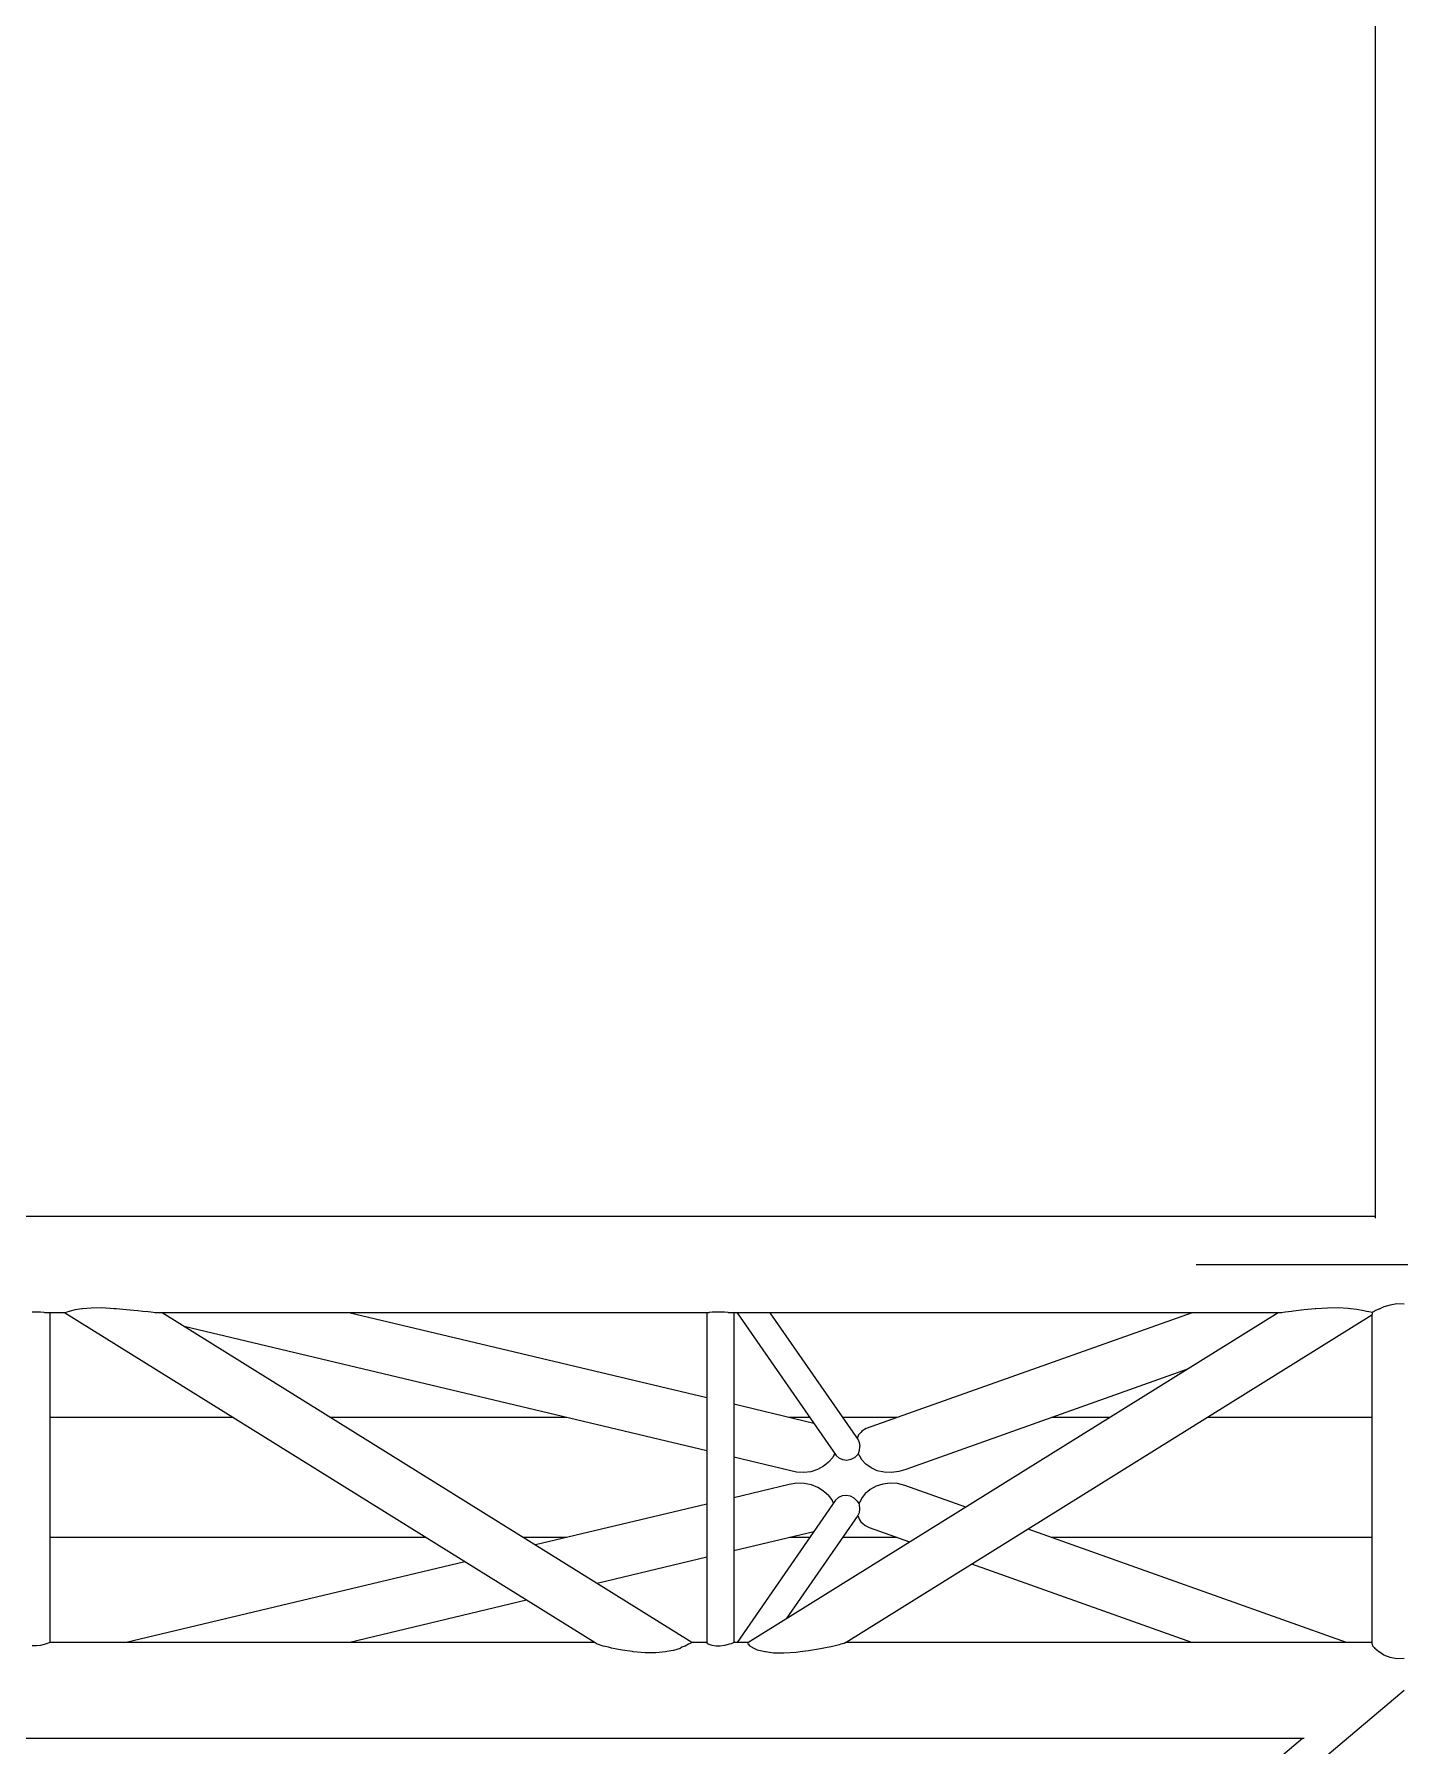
# Model space of a CAD drawing. Header units: millimetres. Extents: x 150209.93 to 150215.05, y 136675.65 to 136679.93.
# Drawn here: x 150210.8317 to 150210.9472, y 136676.7881 to 136676.9328 of the extents above; entities that cross this region are included whole.
import ezdxf

# ---------------------------------------------------------------- set-up
doc = ezdxf.new("R2010")
doc.units = ezdxf.units.MM
doc.header["$LTSCALE"] = 0.25
doc.linetypes.add('CENTER', pattern=[50.8, 31.75, -6.35, 6.35, -6.35])
doc.linetypes.add('XKITLINE00', pattern=[0])

# ---------------------------------------------------------------- blocks, each defined once
blk = doc.blocks.new('çatıı')
at = {"color": 8, "linetype": 'XKITLINE00'}
for p, q in [((10084.2, 7430.06), (10084.2, 6009.99)), ((10084.2, 6010.57), (9008.64, 6010.57)), ((9518.2, 5970.24), (9516.44, 5970.24)), ((9519.96, 5970.15), (9518.2, 5970.24)), ((9521.55, 5969.99), (9519.96, 5970.15)), ((9521.95, 5969.91), (9521.55, 5969.99)), ((9530.52, 5969.97), (9521.61, 5969.97)), ((9522.49, 5969.94), (9521.88, 5969.93)), ((9522.81, 5969.94), (9521.95, 5969.91)), ((9523.08, 5969.97), (9522.49, 5969.94)), ((9523.49, 5969.97), (9522.81, 5969.94)), ((9523.9, 5969.97), (9523.9, 5830.57)), ((9754.43, 5830.33), (9530.16, 5969.97)), ((9530.4, 5969.91), (9530.17, 5969.97)), ((9531.04, 5970.24), (9530.4, 5969.91)), ((9532.1, 5970.43), (9531.04, 5970.24)), ((9532.49, 5970.67), (9532.1, 5970.43)), ((9534.63, 5971.21), (9532.49, 5970.67)), ((9537.43, 5971.54), (9534.63, 5971.21)), ((9537.7, 5971.61), (9537.43, 5971.54)), ((9541.41, 5971.93), (9537.7, 5971.61)), ((9545.94, 5971.95), (9541.41, 5971.93)), ((9551.07, 5971.64), (9545.94, 5971.95)), ((9551.93, 5971.54), (9551.07, 5971.64)), ((9556.2, 5971.24), (9551.93, 5971.54)), ((9561.16, 5970.71), (9556.2, 5971.24)), ((9563.17, 5970.43), (9561.16, 5970.71)), ((9565.42, 5970.26), (9563.17, 5970.43)), ((9568.74, 5969.93), (9565.42, 5970.26)), ((9802.63, 5969.97), (9568.32, 5969.97)), ((9569.63, 5969.97), (9568.73, 5969.94)), ((9568.9, 5969.91), (9568.74, 5969.93)), ((9570.56, 5969.97), (9568.9, 5969.91)), ((9795.34, 5830.57), (9571.45, 5969.97)), ((9801.59, 5933.94), (9650.36, 5969.97)), ((9801.59, 5969.97), (9801.59, 5830.35)), ((9801.87, 5969.94), (9801.65, 5969.97)), ((9802.39, 5969.91), (9801.87, 5969.94)), ((9802.25, 5969.94), (9802.06, 5969.97)), ((9802.47, 5969.93), (9802.25, 5969.94)), ((9802.68, 5969.99), (9802.39, 5969.91)), ((9803.94, 5970.14), (9802.68, 5969.99)), ((9805.53, 5970.22), (9803.94, 5970.14)), ((9807.29, 5970.22), (9805.53, 5970.22)), ((9809.05, 5970.14), (9807.29, 5970.22)), ((9810.64, 5969.98), (9809.05, 5970.14)), ((9811.04, 5969.91), (9810.64, 5969.98)), ((10044.7, 5969.97), (9810.64, 5969.97)), ((9811.58, 5969.94), (9810.96, 5969.92)), ((9811.9, 5969.94), (9811.04, 5969.91)), ((9812.09, 5969.97), (9811.58, 5969.94)), ((9812.5, 5969.97), (9811.9, 5969.94)), ((9812.99, 5969.97), (9812.99, 5830.56)), ((9814.43, 5969.97), (9856.3, 5909.58)), ((10043.13, 5969.97), (9818.93, 5830.38)), ((9828.29, 5969.97), (9865.55, 5916.22)), ((10006.74, 5969.97), (9868.95, 5920.96)), ((10043.94, 5969.92), (10043.33, 5969.97)), ((10044.23, 5969.91), (10043.94, 5969.92)), ((10046.26, 5970.19), (10044.23, 5969.91)), ((10044.53, 5969.95), (10044.28, 5969.97)), ((10048.81, 5970.43), (10046.26, 5970.19)), ((10049.66, 5970.58), (10048.81, 5970.43)), ((10054.1, 5971.13), (10049.66, 5970.58)), ((10058.86, 5971.54), (10054.1, 5971.13)), ((10059.05, 5971.54), (10058.86, 5971.54)), ((10063.94, 5971.9), (10059.05, 5971.54)), ((10068.67, 5971.96), (10063.94, 5971.9)), ((10072.81, 5971.71), (10068.67, 5971.96)), ((10073.77, 5971.54), (10072.81, 5971.71)), ((10076.4, 5971.3), (10073.77, 5971.54)), ((10079.31, 5970.8), (10076.4, 5971.3)), ((10080.46, 5970.43), (10079.31, 5970.8)), ((10081.52, 5970.31), (10080.46, 5970.43)), ((10083, 5970.01), (10081.52, 5970.31)), ((10083.02, 5970.07), (10082.76, 5969.06)), ((10083.07, 5970.14), (10083.02, 5970.07)), ((10083.75, 5970.41), (10083.07, 5970.14)), ((10084.08, 5970.71), (10083.75, 5970.41)), ((10085.71, 5971.49), (10084.08, 5970.71)), ((10085.78, 5971.51), (10085.71, 5971.49)), ((10087.87, 5972.5), (10085.78, 5971.51)), ((10090.46, 5973.19), (10087.87, 5972.5)), ((10093.35, 5973.64), (10090.46, 5973.19)), ((10096.38, 5973.5), (10093.35, 5973.64)), ((9801.59, 5911.57), (9580.75, 5964.19)), ((10082.73, 5968.92), (9860.5, 5830.55)), ((10082.76, 5969.06), (10082.73, 5969.01)), ((10082.73, 5969.01), (10082.73, 5830.07)), ((10004.79, 5946.1), (9885.69, 5903.73)), ((9846.89, 5923.15), (9812.99, 5931.23)), ((9601.31, 5925.67), (9523.9, 5925.67)), ((9742.4, 5925.67), (9642.6, 5925.67)), ((9845.14, 5925.67), (9836.3, 5925.67)), ((9882.21, 5925.67), (9859, 5925.67)), ((9866.88, 5919.48), (9865.81, 5918.32)), ((9867.15, 5919.84), (9866.88, 5919.48)), ((9868.95, 5920.96), (9867.15, 5919.84)), ((9971.98, 5925.67), (9947.37, 5925.67)), ((10082.73, 5925.67), (10013.28, 5925.67)), ((9865.81, 5918.32), (9865.18, 5916.76)), ((9865.55, 5916.22), (9865.89, 5915.48)), ((9865.89, 5915.48), (9866.08, 5915.11)), ((9866.2, 5913.35), (9866.05, 5911.73)), ((9866.08, 5915.11), (9866.24, 5913.57)), ((9866.24, 5913.57), (9866.2, 5913.35)), ((9839.5, 5902.54), (9812.99, 5908.86)), ((9850.93, 5905.01), (9848.44, 5903.64)), ((9852.01, 5905.97), (9850.93, 5905.01)), ((9853.07, 5906.77), (9852.01, 5905.97)), ((9854.84, 5908.81), (9853.07, 5906.77)), ((9855.34, 5909.79), (9854.84, 5908.81)), ((9855.75, 5910.37), (9855.34, 5909.79)), ((9857.53, 5908.42), (9856.3, 5909.58)), ((9859.09, 5907.71), (9857.53, 5908.42)), ((9860.83, 5907.51), (9859.09, 5907.71)), ((9862.57, 5907.84), (9860.83, 5907.51)), ((9864.15, 5908.68), (9862.57, 5907.84)), ((9865.25, 5909.78), (9864.15, 5908.68)), ((9865.41, 5909.93), (9865.25, 5909.78)), ((9865.6, 5910.25), (9865.41, 5909.93)), ((9865.71, 5910.68), (9865.6, 5910.25)), ((9865.65, 5910.45), (9865.81, 5909.99)), ((9866.05, 5911.73), (9865.71, 5910.68)), ((9865.81, 5909.99), (9865.96, 5909.78)), ((9865.96, 5909.78), (9867.06, 5907.84)), ((9867.06, 5907.84), (9868.87, 5905.96)), ((9868.87, 5905.96), (9868.89, 5905.93)), ((9871.07, 5904.32), (9868.89, 5905.93)), ((9836.5, 5897.36), (9812.99, 5891.76)), ((9839.62, 5897.84), (9836.5, 5897.36)), ((9842.58, 5902.37), (9839.5, 5902.54)), ((9842.78, 5897.78), (9839.62, 5897.84)), ((9845.61, 5902.74), (9842.58, 5902.37)), ((9845.82, 5897.18), (9842.78, 5897.78)), ((9848.44, 5903.64), (9845.61, 5902.74)), ((9873.68, 5903.15), (9871.07, 5904.32)), ((9876.02, 5897.5), (9873.17, 5896.61)), ((9876.6, 5902.49), (9873.68, 5903.15)), ((9879.1, 5897.87), (9876.02, 5897.5)), ((9879.68, 5902.37), (9876.6, 5902.49)), ((9882.26, 5897.69), (9879.1, 5897.87)), ((9882.76, 5902.79), (9879.68, 5902.37)), ((9885.33, 5896.97), (9882.26, 5897.69)), ((9885.69, 5903.73), (9882.76, 5902.79)), ((9856.08, 5890.66), (9814.43, 5830.57)), ((9848.59, 5896.07), (9845.82, 5897.18)), ((9850.95, 5894.51), (9848.59, 5896.07)), ((9850.95, 5894.51), (9851.19, 5894.26)), ((9853.05, 5892.64), (9851.19, 5894.26)), ((9853.05, 5892.64), (9854.61, 5890.51)), ((9854.61, 5890.51), (9854.63, 5890.46)), ((9854.63, 5890.46), (9855.23, 5889.43)), ((9857.31, 5891.82), (9856.08, 5890.66)), ((9858.87, 5892.53), (9857.31, 5891.82)), ((9860.6, 5892.74), (9858.87, 5892.53)), ((9862.35, 5892.41), (9860.6, 5892.74)), ((9863.93, 5891.58), (9862.35, 5892.41)), ((9865.07, 5890.45), (9863.93, 5891.58)), ((9865.2, 5890.34), (9865.07, 5890.45)), ((9865.2, 5890.34), (9865.84, 5889.24)), ((9866.58, 5890.44), (9865.93, 5889.29)), ((9867.02, 5891.47), (9866.58, 5890.44)), ((9868.63, 5893.49), (9867.02, 5891.47)), ((9869.58, 5894.25), (9868.63, 5893.49)), ((9870.69, 5895.25), (9869.58, 5894.25)), ((9873.17, 5896.61), (9870.69, 5895.25)), ((9911.14, 5887.79), (9885.33, 5896.97)), ((9801.59, 5889.05), (9729.14, 5871.79)), ((9865.52, 5884.28), (9835.16, 5840.48)), ((9865.85, 5885.01), (9865.52, 5884.28)), ((9865.52, 5884.26), (9865.71, 5883.65)), ((9865.71, 5883.65), (9865.82, 5882.97)), ((9865.82, 5882.97), (9866.85, 5881.29)), ((9865.84, 5889.24), (9866, 5888.76)), ((9866.04, 5885.4), (9865.85, 5885.01)), ((9865.93, 5889.29), (9865.89, 5889.1)), ((9866, 5888.76), (9866.16, 5887.13)), ((9866.19, 5886.93), (9866.04, 5885.4)), ((9866.16, 5887.13), (9866.19, 5886.93)), ((9846.83, 5877.31), (9812.99, 5869.25)), ((9867.41, 5880.83), (9866.85, 5881.29)), ((9868.37, 5879.98), (9867.41, 5880.83)), ((9870.45, 5879.04), (9868.37, 5879.98)), ((9887.4, 5873.01), (9870.45, 5879.04)), ((10071.97, 5830.57), (9937.42, 5878.44)), ((9682.89, 5874.87), (9523.9, 5874.87)), ((9742.1, 5874.87), (9724.19, 5874.87)), ((9845.14, 5874.87), (9836.59, 5874.87)), ((9882.14, 5874.87), (9859, 5874.87)), ((10082.73, 5874.87), (9947.44, 5874.87)), ((9699.28, 5864.67), (9556.16, 5830.57)), ((9801.59, 5866.54), (9755.29, 5855.51)), ((10006.67, 5830.57), (9913.67, 5863.66)), ((9725.43, 5848.39), (9650.65, 5830.57)), ((9518.2, 5829.05), (9516.44, 5829.05)), ((9519.96, 5829.27), (9518.2, 5829.05)), ((9521.55, 5829.66), (9519.96, 5829.27)), ((9521.96, 5829.84), (9521.55, 5829.66)), ((9522.81, 5830.04), (9521.96, 5829.84)), ((9523.62, 5830.37), (9522.81, 5830.04)), ((9523.76, 5830.55), (9523.62, 5830.37)), ((9523.9, 5830.57), (9523.76, 5830.55)), ((9754.04, 5830.57), (9523.9, 5830.57)), ((9755.34, 5829.85), (9754.43, 5830.33)), ((9755.39, 5829.84), (9755.34, 5829.85)), ((9757.84, 5829.02), (9755.39, 5829.84)), ((9760.02, 5828.54), (9757.84, 5829.02)), ((9761.37, 5828.16), (9760.02, 5828.54)), ((9765.8, 5827.27), (9761.37, 5828.16)), ((9770.14, 5826.69), (9765.8, 5827.27)), ((9770.56, 5826.62), (9770.14, 5826.69)), ((9775.54, 5826.15), (9770.56, 5826.62)), ((9780.14, 5826.13), (9775.54, 5826.15)), ((9784.11, 5826.54), (9780.14, 5826.13)), ((9784.66, 5826.69), (9784.11, 5826.54)), ((9787.57, 5827.18), (9784.66, 5826.69)), ((9790.3, 5828.04), (9787.57, 5827.18)), ((9791.11, 5828.54), (9790.3, 5828.04)), ((9792.41, 5828.93), (9791.11, 5828.54)), ((9793.86, 5829.76), (9792.41, 5828.93)), ((9793.9, 5829.84), (9793.86, 5829.76)), ((9794.92, 5830.27), (9793.9, 5829.84)), ((9794.99, 5830.55), (9794.92, 5830.27)), ((9795.34, 5830.57), (9794.99, 5830.55)), ((9801.59, 5830.57), (9795.34, 5830.57)), ((9801.59, 5830.35), (9801.87, 5830.01)), ((9802.39, 5829.82), (9801.87, 5830.01)), ((9802.68, 5829.63), (9802.39, 5829.82)), ((9803.94, 5829.23), (9802.68, 5829.63)), ((9805.53, 5829.02), (9803.94, 5829.23)), ((9807.29, 5829.02), (9805.53, 5829.02)), ((9809.05, 5829.24), (9807.29, 5829.02)), ((9810.64, 5829.64), (9809.05, 5829.24)), ((9811.05, 5829.82), (9810.64, 5829.64)), ((9811.9, 5830.02), (9811.05, 5829.82)), ((9812.71, 5830.36), (9811.9, 5830.02)), ((9812.85, 5830.54), (9812.71, 5830.36)), ((9812.99, 5830.56), (9812.85, 5830.54)), ((9819.25, 5830.57), (9812.99, 5830.57)), ((9818.93, 5830.38), (9819.03, 5829.88)), ((9819.24, 5829.8), (9819.03, 5829.88)), ((9819.24, 5829.8), (9819.64, 5829.08)), ((9820.88, 5828.47), (9819.64, 5829.08)), ((9820.88, 5828.47), (9821.06, 5828.24)), ((9823.09, 5827.3), (9821.06, 5828.24)), ((9826.11, 5826.62), (9823.09, 5827.3)), ((9826.38, 5826.59), (9826.11, 5826.62)), ((9829.76, 5826.09), (9826.38, 5826.59)), ((9834.25, 5826), (9829.76, 5826.09)), ((9839.36, 5826.35), (9834.25, 5826)), ((9841.04, 5826.59), (9839.36, 5826.35)), ((9844.61, 5826.98), (9841.04, 5826.59)), ((9849.67, 5827.82), (9844.61, 5826.98)), ((9852.54, 5828.47), (9849.67, 5827.82)), ((9854.17, 5828.75), (9852.54, 5828.47)), ((9857.64, 5829.58), (9854.17, 5828.75)), ((9858.26, 5829.8), (9857.64, 5829.58)), ((9859.75, 5830.17), (9858.26, 5829.8)), ((9860.43, 5830.53), (9859.75, 5830.17)), ((9860.5, 5830.55), (9860.43, 5830.53)), ((10082.73, 5830.57), (9860.54, 5830.57)), ((10082.73, 5830.07), (10082.89, 5829.8)), ((10082.89, 5829.8), (10083.07, 5829.18)), ((10083.07, 5829.18), (10083.77, 5828.47)), ((10083.77, 5828.47), (10084.08, 5827.98)), ((10085.71, 5826.64), (10084.08, 5827.98)), ((10085.81, 5826.59), (10085.71, 5826.64)), ((10087.87, 5825.2), (10085.81, 5826.59)), ((10090.46, 5824.22), (10087.87, 5825.2)), ((10093.35, 5823.65), (10090.46, 5824.22)), ((10096.38, 5823.82), (10093.35, 5823.65)), ((10054.09, 5789.97), (9008.64, 5789.97)), ((10053.45, 5789.97), (9225.19, 5090.76))]:
    blk.add_line(p, q, dxfattribs=at)
at = {"color": 8, "linetype": 'CENTER'}
for p, q in [((9008.64, 5990.27), (10454.1, 5990.27)), ((10096.38, 5810.27), (8366.94, 4350.27))]:
    blk.add_line(p, q, dxfattribs=at)

msp = doc.modelspace()

# ---------------------------------------------------------------- block references
at = {"xscale": 0.0002000170049888334, "yscale": 0.0002000170049888334, "zscale": 0.0002000170049888334}
msp.add_blockref('çatıı', (150208.92807, 136675.63059), dxfattribs=at)

doc.saveas('drawing.dxf')
